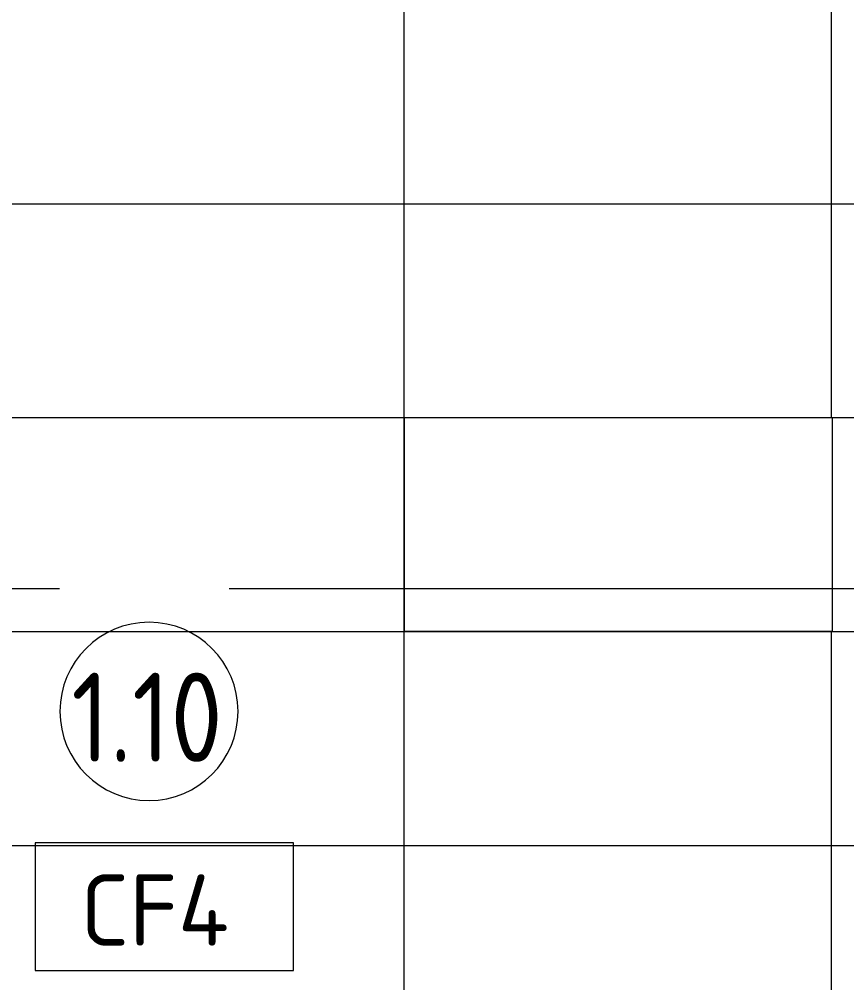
# Model space of a CAD drawing. Header units: millimetres. Extents: x -4196 to 190310, y -8553 to 29000.
# Drawn here: x 34551 to 36873, y 2494 to 5197 of the extents above; entities that cross this region are included whole.
import ezdxf

# ---------------------------------------------------------------- set-up
doc = ezdxf.new("R2010")
doc.units = ezdxf.units.MM
doc.linetypes.add('Осевая', pattern=[3175, 635, -476.25, 1587.5, -476.25])
for name, color, linetype, lineweight in [('A-AREA-IDEN', 7, 'Continuous', 9), ('A-CLNG', 7, 'Continuous', 9), ('A-CLNG-IDEN', 7, 'Continuous', 9), ('A-CLNG-PATT', 7, 'Continuous', 9), ('Оси', 7, 'Continuous', 9), ('Оси-2', 7, 'Осевая', 9)]:
    doc.layers.add(name, color=color, linetype=linetype, lineweight=lineweight)
doc.styles.add('GOST Common', font='GOST_Common.ttf', dxfattribs={"width": 0.9, "height": 250})
doc.styles.add('GOST Common_1', font='GOST_Common.ttf', dxfattribs={"height": 200})

# ---------------------------------------------------------------- blocks, each defined once
blk = doc.blocks.new('Марка_Помещения - Номер-25198446-План потолков с обозначением видов отделки и геометрии 1 этажа в осях 1-12')
at = {"layer": 'A-AREA-IDEN'}
for start, end in [(360, 180), (180, 360)]:
    blk.add_arc((0, 0), 2.5, start, end, dxfattribs=at)
blk = doc.blocks.new('М_потолков - Марка_ Имя типа-25382930-План потолков с обозначением видов отделки и геометрии 1 этажа в осях 1-12')
at = {"layer": 'A-CLNG-IDEN'}
for p, q in [((3.625, 1.984375), (-3.625, 1.984375)), ((-3.625, 1.984375), (-3.625, -1.59375)), ((3.625, -1.59375), (3.625, 1.984375)), ((-3.625, -1.59375), (3.625, -1.59375))]:
    blk.add_line(p, q, dxfattribs=at)

msp = doc.modelspace()

# ---------------------------------------------------------------- hatches: boundary and pattern name
at = {"layer": 'A-CLNG-PATT'}
h = msp.add_hatch(dxfattribs=at)
h.set_pattern_fill('FP_85', color=256, style=0, pattern_type=2)
h.set_pattern_definition([(180, (30830.24, 5279), (7e-14, -600), []), (270, (30830.2, 5279), (1200, 7e-14), [])])
h.paths.add_polyline_path([(34013.1, 521), (37991.9, 521), (37991.9, 7050), (37190, 7050), (37190, 7680), (33630, 7680), (33630, 7280), (33610, 7280), (33610, 6480), (34430.8, 6480), (34430.8, 5880), (33610, 5880), (33610, 4080), (34430.8, 4080), (34430.8, 3480), (33610, 3480), (33610, 1680), (34430.8, 1680), (34430.8, 1080), (33610, 1080), (33610, 521), (33631, 521)])
h.paths.add_polyline_path([(31360.5, 521), (33010, 521), (33010, 7280), (32991.3, 7280), (32991.3, 7680), (29829.7, 7680), (29829.7, 7280), (29809.7, 7280), (29809.7, 6481.5), (29893.5, 6481.5), (29893.5, 6515.4), (30020.2, 6481.5), (30828.7, 6481.5), (30828.7, 5881.5), (29809.7, 5881.5), (29809.7, 521), (30231, 521)])
h.paths.add_polyline_path([(35631.8, 1080), (35631.8, 1680), (36831.8, 1680), (36831.8, 1080), (36665.6, 1080)])
h.paths.add_polyline_path([(30830.8, 1080), (30830.8, 1680), (32030.8, 1680), (32030.8, 1080), (31360.5, 1080)])
h.paths.add_polyline_path([(36831.8, 3480), (35631.8, 3480), (35631.8, 4080), (36831.8, 4080), (36831.8, 3689.7)])
h.paths.add_polyline_path([(32030.8, 3480), (30830.8, 3480), (30830.8, 4080), (32030.8, 4080), (32030.8, 3689.7)])
h.paths.add_polyline_path([(36831.8, 5880), (35631.8, 5880), (35631.8, 6480), (36831.8, 6480)])
h.paths.add_polyline_path([(30830.8, 5880), (30830.8, 6480), (32030.8, 6480), (32030.8, 5880)])

# ---------------------------------------------------------------- linework, layer by layer
at = {"layer": 'A-CLNG'}
for p, q in [((35631.8, 3480), (35631.8, 4080)), ((35631.8, 4080), (36831.8, 4080)), ((36831.8, 4080), (36831.8, 3480)), ((36831.8, 3480), (35631.8, 3480))]:
    msp.add_line(p, q, dxfattribs=at)
at = {"layer": 'Оси'}
msp.add_line((35990, 3600), (38490, 3600), dxfattribs=at)
at = {"layer": 'Оси-2'}
msp.add_line((-896.3, 3600), (35990, 3600), dxfattribs=at)

# ---------------------------------------------------------------- block references
at = {"layer": 'A-AREA-IDEN', "xscale": 99.99999999999993, "yscale": 99.99999999999993, "zscale": 99.99999999999993}
msp.add_blockref('Марка_Помещения - Номер-25198446-План потолков с обозначением видов отделки и геометрии 1 этажа в осях 1-12', (34914.8, 3255.6), dxfattribs=at)
at = {"layer": 'A-CLNG-IDEN', "xscale": 99.99999999999993, "yscale": 99.99999999999993, "zscale": 99.99999999999993}
msp.add_blockref('М_потолков - Марка_ Имя типа-25382930-План потолков с обозначением видов отделки и геометрии 1 этажа в осях 1-12', (34958, 2688.3), dxfattribs=at)

# ---------------------------------------------------------------- texts
at = {"layer": 'A-AREA-IDEN', "insert": (34696.7, 3364.1), "char_height": 250, "width": 548.354, "attachment_point": 1, "style": 'GOST Common'}
msp.add_mtext('1.10', dxfattribs=at)
at = {"layer": 'A-CLNG-IDEN', "insert": (34722.2, 2798.1), "char_height": 200, "width": 553.164, "attachment_point": 1, "style": 'GOST Common_1'}
msp.add_mtext('CF4', dxfattribs=at)

doc.saveas('drawing.dxf')
